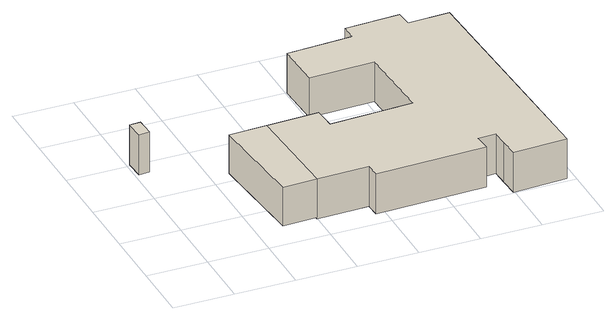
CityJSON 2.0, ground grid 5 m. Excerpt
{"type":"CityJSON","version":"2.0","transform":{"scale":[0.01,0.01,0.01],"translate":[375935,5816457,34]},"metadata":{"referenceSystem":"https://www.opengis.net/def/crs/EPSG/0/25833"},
"CityObjects":{
"building1":{"type":"Building","attributes":{"Gemeindeschluessel":"11000005","BezugspunktDach":"2200","function":"51009_1610","measuredHeight":3.48,"storeysAboveGround":0},"address":[{"country":"Germany","locality":"Berlin"}],"geometry":[{"type":"Solid","lod":"1","boundaries":[[[[0,1,2,3]],[[4,5,6,7]],[[4,7,3,2]],[[5,4,2,1]],[[6,5,1,0]],[[7,6,0,3]]]]}]},
"building2":{"type":"Building","attributes":{"Gemeindeschluessel":"11000005","BezugspunktDach":"2200","function":"31001_2463","measuredHeight":3.35,"storeysAboveGround":1},"address":[{"country":"Germany","locality":"Berlin","thoroughfareNumber":"44 (1)","thoroughfareName":"Weiter Blick"}],"geometry":[{"type":"Solid","lod":"1","boundaries":[[[[8,9,10,11]],[[12,13,14,15]],[[12,15,11,10]],[[13,12,10,9]],[[14,13,9,8]],[[15,14,8,11]]]]}]},
"building3":{"type":"Building","attributes":{"Gemeindeschluessel":"11000005","BezugspunktDach":"2200","function":"31001_1021","measuredHeight":3.47,"storeysAboveGround":1},"address":[{"country":"Germany","locality":"Berlin","thoroughfareNumber":"44","thoroughfareName":"Weiter Blick"}],"geometry":[{"type":"Solid","lod":"1","boundaries":[[[[16,17,18,19,20,21,22,23,24,25,26,27,28,29,30,31,32,33,34,35,36,37]],[[38,39,40,41,42,43,44,45,46,47,48,49,50,51,52,53,54,55,56,57,58,59]],[[38,59,37,36]],[[39,38,36,35]],[[40,39,35,34]],[[41,40,34,33]],[[42,41,33,32]],[[43,42,32,31]],[[44,43,31,30]],[[45,44,30,29]],[[46,45,29,28]],[[47,46,28,27]],[[48,47,27,26]],[[49,48,26,25]],[[50,49,25,24]],[[51,50,24,23]],[[52,51,23,22]],[[53,52,22,21]],[[54,53,21,20]],[[55,54,20,19]],[[56,55,19,18]],[[57,56,18,17]],[[58,57,17,16]],[[59,58,16,37]]]]}]}
},
"vertices":[
[15,1319,389],[104,1325,389],[98,1483,389],[7,1478,389],[98,1483,41],[104,1325,41],[15,1319,41],[7,1478,41],
[712,233,365],[995,245,365],[957,1103,365],[645,1090,365],[957,1103,29],[995,245,29],[712,233,29],[645,1090,29],
[995,245,363],[1421,261,363],[1425,139,363],[2337,169,363],[2327,307,363],[2478,314,363],[2483,174,363],[2489,16,363],[2934,37,363],[2908,674,363],[2852,2053,363],[2513,2040,363],[2501,2175,363],[2047,2154,363],[2049,2025,363],[1509,1996,363],[1523,1606,363],[2058,1625,363],[2086,968,363],[1398,935,363],[1387,1121,363],[957,1103,363],[1387,1121,16],[1398,935,16],[2086,968,16],[2058,1625,16],[1523,1606,16],[1509,1996,16],[2049,2025,16],[2047,2154,16],[2501,2175,16],[2513,2040,16],[2852,2053,16],[2908,674,16],[2934,37,16],[2489,16,16],[2483,174,16],[2478,314,16],[2327,307,16],[2337,169,16],[1425,139,16],[1421,261,16],[995,245,16],[957,1103,16]
]}
